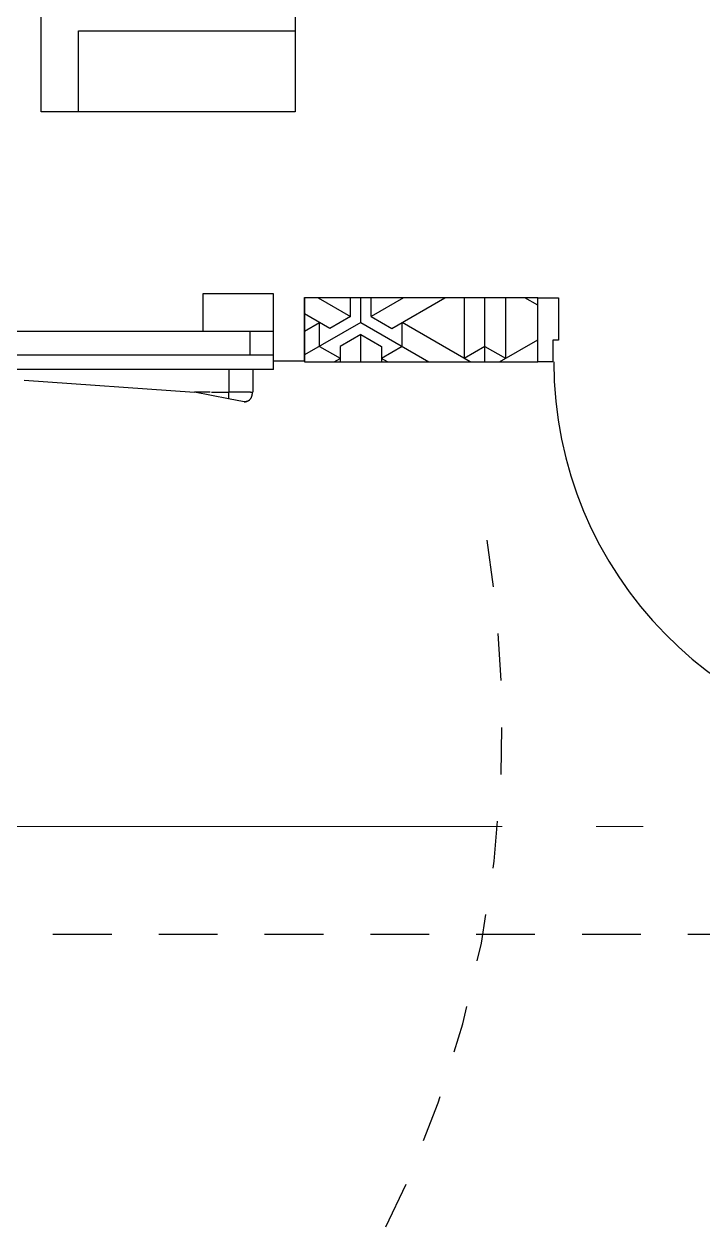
# Model space of a CAD drawing. Header units: metres. Extents: x -22.5 to 67.5, y 0 to 64.7.
# Drawn here: x 42.221 to 43.664, y 48.117 to 50.682 of the extents above; entities that cross this region are included whole.
import ezdxf

# ---------------------------------------------------------------- set-up
doc = ezdxf.new("R2010")
doc.units = ezdxf.units.M
for name, pattern in [('EJES630', [6.3, 5.5, -0.4, 0, -0.4]), ('XREF PB NEURO-ONCOLOGIA$0$CONJUNTO TLAHUAC$0$HIDDEN2', [0.1875, 0.125, -0.0625]), ('XREF PB NEURO-ONCOLOGIA$0$XREF PB NEURO-ONCOLOGIA$0$Dash', [6.35, 3.175, -3.175])]:
    doc.linetypes.add(name, pattern=pattern)
doc.layers.add('EJES', color=11, linetype='EJES630', lineweight=0)
for name, color, linetype in [('XREF PB NEURO-ONCOLOGIA$0$EQUIPO', 8, 'Continuous'), ('XREF PB NEURO-ONCOLOGIA$0$PROYECCIÓN', 8, 'XREF PB NEURO-ONCOLOGIA$0$CONJUNTO TLAHUAC$0$HIDDEN2'), ('XREF PB NEURO-ONCOLOGIA$0$PUERTAS', 253, 'Continuous')]:
    doc.layers.add(name, color=color, linetype=linetype)

# ---------------------------------------------------------------- blocks, each defined once
blk = doc.blocks.new('XREF PB NEURO-ONCOLOGIA$0$XREF PB NEURO-ONCOLOGIA$0$JDDK Plain Door - 910x2110_Linac Vault-technical room-3523100-Level 0 - General Arrangement Layout')
h = blk.add_hatch()
h.set_pattern_fill('FP_3', color=256, style=0, pattern_type=2)
h.set_pattern_definition([(270, (-32030.06, 1262.7), (101.6, -406.4), [16.764, -288.036, 16.764, -1913.636]), (270, (-32030.06, 1262.7), (101.6, -406.4), [-321.564, -288.036, 16.764, -592.836, -1016]), (270, (-32030.06, 1262.7), (101.6, -406.4), [-1219.2, 16.764, -288.036, 16.764, -694.436]), (270, (-32030.06, 1262.7), (101.6, -406.4), [-1540.764, -186.436, 16.764, -491.236]), (30, (-31979.26, 1110.3), (301.15272, 291.18818), [16.764, -288.036, 16.764, -288.036, -1625.6]), (30, (-31979.26, 1110.3), (301.15272, 291.18818), [-609.6, 16.764, -592.836, 16.764, -288.036, -711.2]), (30, (-31979.26, 1110.3), (301.15272, 291.18818), [-1524, 16.764, -186.436, 16.764, -491.236]), (150, (-31776.06, 1059.5), (-402.75272, 115.21182), [16.764, -288.036, 16.764, -1913.636]), (150, (-31776.06, 1059.5), (-402.75272, 115.21182), [-321.564, -288.036, 16.764, -592.836, -1016]), (150, (-31776.06, 1059.5), (-402.75272, 115.21182), [-1219.2, 16.764, -288.036, 16.764, -694.436]), (150, (-31776.06, 1059.5), (-402.75272, 115.21182), [-1540.764, -186.436, 16.764, -491.236])])
h.paths.add_polyline_path([(-447, 68), (-447, -68), (-415, -68), (-415, -22), (-403, -22), (-403, 68)], flags=0)
h.paths.add_polyline_path([(403, -22), (415, -22), (415, -68), (447, -68), (447, 68), (403, 68)], flags=0)
for p, q in [((-447, 68), (-403, 68)), ((-447, -68), (-447, 68)), ((-403, 68), (-403, -22)), ((403, 68), (447, 68)), ((403, -22), (403, 68)), ((447, 68), (447, -68)), ((-415, -22), (-415, -68)), ((-403, -22), (-415, -22)), ((415, -22), (403, -22)), ((415, -68), (415, -22)), ((-415, -68), (-447, -68)), ((369, -894), (369, -68)), ((369, -68), (413, -68)), ((413, -68), (413, -894)), ((447, -68), (415, -68)), ((413, -894), (369, -894))]:
    blk.add_line(p, q)
blk.add_arc((413, -68), 826, 180, 269)
blk = doc.blocks.new('*U745')
at = {"color": 0}
for p, q in [((-1219.8, 2004.7), (-1354.8, 2004.7)), ((-1220, 2004.7), (-1220, 1938.7)), ((-1363, 1938.7), (-1363, 1788.7)), ((-1201.7, 1938.7), (-1363, 1938.7)), ((-1283, 1938.7), (-1283, 1286.7)), ((-1233.4, 10.5), (-1233.4, 1938.7)), ((-1201.7, 1938.7), (-1201.7, 10.5)), ((-1283, 1888.7), (-1233.4, 1888.7)), ((-1153.4, 1895.9), (-1201.7, 1895.9)), ((-1201.7, 1895.1), (-1153.4, 1895.1)), ((-1153.4, 1895.1), (-1153.4, 1894.6)), ((-1153.4, 1890), (-1153.4, 1893.6)), ((-1153.4, 1889.9), (-1153.4, 1884.5)), ((-1153.4, 1884.1), (-1153.4, 1867.7)), ((-1133.4, 1876.6), (-1139.7, 1843.4)), ((-1153.4, 1867.4), (-1153.4, 1845)), ((-1153.4, 1845), (-1201.7, 1845)), ((-1153.4, 1845), (-1153.4, 1844.3)), ((-1153.4, 1838.4), (-1153.4, 1843.4)), ((-1153.4, 1843.4), (-1139.7, 1843.4)), ((-1139.7, 1843.4), (-1153.4, 1771)), ((-1153.4, 1807.2), (-1153.4, 1838.2)), ((-1153.4, 1804.6), (-1153.4, 1771)), ((-1363, 1788.7), (-1283, 1788.7)), ((-1178.9, 1408.6), (-1153.4, 1771))]:
    blk.add_line(p, q, dxfattribs=at)
for points, knots in [([(-1153.4, 1893.6), (-1152.5, 1893.6), (-1151.2, 1893.5), (-1149.9, 1893.3), (-1149.2, 1893.2), (-1148.7, 1893.1), (-1148.3, 1893.1), (-1147.7, 1893), (-1147.2, 1892.8), (-1146.7, 1892.7), (-1146.3, 1892.6), (-1146, 1892.6), (-1145.7, 1892.5), (-1145.3, 1892.4), (-1144.8, 1892.2), (-1144.3, 1892.1), (-1143.3, 1891.7), (-1142.5, 1891.4), (-1141.9, 1891.2)], [0, 0, 0, 0, 0.125, 0.1875, 0.21875, 0.25, 0.28125, 0.3125, 0.375, 0.4375, 0.46875, 0.5, 0.53125, 0.5625, 0.625, 0.6875, 0.75, 1, 1, 1, 1]), ([(-1133.4, 1876.6), (-1133.3, 1877.6), (-1133.3, 1879.6), (-1133.9, 1882.5), (-1135.1, 1885.3), (-1137.5, 1888.6), (-1140, 1890.4), (-1141.9, 1891.2)], [0, 0, 0, 0, 0.166667, 0.333333, 0.5, 0.666667, 1, 1, 1, 1])]:
    blk.add_open_spline(points, degree=3, knots=knots, dxfattribs=at)
blk.add_open_spline([(-1141.9, 1891.2), (-1140.8, 1890.7), (-1138.9, 1889.6), (-1136.6, 1887.4), (-1135, 1885.1), (-1133.9, 1882.6), (-1133.3, 1879.7), (-1133.3, 1877.6), (-1133.4, 1876.6)], degree=3, dxfattribs=at)
blk = doc.blocks.new('*U743')
at = {"color": 5, "linetype": 'XREF PB NEURO-ONCOLOGIA$0$XREF PB NEURO-ONCOLOGIA$0$Dash', "ltscale": 10}
blk.add_arc((-67.2, 5.6), 2445.1, 260, 100, dxfattribs=at)
blk = doc.blocks.new('XREF PB NEURO-ONCOLOGIA')
at = {"layer": 'XREF PB NEURO-ONCOLOGIA$0$EQUIPO', "transparency": 33554687}
h = blk.add_hatch(dxfattribs=at)
h.set_pattern_fill('ESCHER', color=8, scale=0.01, angle=180)
h.set_pattern_definition([(240, (52.78995, 72.68002), (0.3048, 7e-11), [0.2794, -0.0254]), (360, (52.78995, 72.68002), (-0.1524, 0.2639645), [0.2794, -0.0254]), (120, (52.78995, 72.68002), (-0.3048, 7e-11), [0.2794, -0.0254]), (240, (52.76455, 72.68002), (0.3048, 7e-11), [0.0508, -0.254]), (120, (52.76455, 72.68002), (-0.3048, 7e-11), [0.0508, -0.254]), (240, (52.80265, 72.65802), (0.3048, 7e-11), [0.0508, -0.254]), (360, (52.80265, 72.65802), (-0.1524, 0.2639645), [0.0508, -0.254]), (120, (52.80265, 72.70202), (-0.3048, 7e-11), [0.0508, -0.254]), (360, (52.80265, 72.70202), (-0.1524, 0.2639645), [0.0508, -0.254]), (240, (52.89155, 72.68002), (0.3048, 7e-11), [0.0508, -0.254]), (120, (52.89155, 72.68002), (-0.3048, 7e-11), [0.0508, -0.254]), (240, (52.73915, 72.768), (0.3048, 7e-11), [0.0508, -0.254]), (360, (52.73915, 72.768), (-0.1524, 0.2639645), [0.0508, -0.254]), (120, (52.73915, 72.59203), (-0.3048, 7e-11), [0.0508, -0.254]), (360, (52.73915, 72.59203), (-0.1524, 0.2639645), [0.0508, -0.254]), (180, (52.73915, 72.63603), (0.1524, -0.2639645), [0.1778, -0.127]), (180, (52.73915, 72.72401), (0.1524, -0.2639645), [0.1778, -0.127]), (300, (52.77725, 72.61403), (0.3048, -7e-11), [0.1778, -0.127]), (300, (52.85345, 72.65802), (0.3048, -7e-11), [0.1778, -0.127]), (60, (52.85345, 72.70202), (-0.1524, 0.2639645), [0.1778, -0.127]), (60, (52.77725, 72.746), (-0.1524, 0.2639645), [0.1778, -0.127])])
h.paths.add_polyline_path([(16.626, 2.4464), (16.49, 2.4464), (16.49, 1.9502), (16.626, 1.9502)])
at = {"layer": 'XREF PB NEURO-ONCOLOGIA$0$EQUIPO', "color": 8, "ltscale": 100, "elevation": 0}
for points in [[(17.3317, 2.4662), (17.0217, 2.4662), (17.0217, 3.0062), (17.3317, 3.0062)], [(17.194, 2.4662), (17.0217, 2.4662), (17.0217, 2.9266), (17.194, 2.9266)]]:
    blk.add_lwpolyline(points, close=True, dxfattribs=at)
at = {"layer": 'XREF PB NEURO-ONCOLOGIA$0$EQUIPO', "color": 8, "elevation": 0}
blk.add_lwpolyline([(16.49, 2.4464), (16.49, 1.9502), (16.626, 1.9502), (16.626, 2.4464)], close=True, dxfattribs=at)
at = {"layer": 'XREF PB NEURO-ONCOLOGIA$0$PROYECCIÓN'}
blk.add_line((15.2717, 1.0562, 0), (15.2717, 7.8562, 0), dxfattribs=at)
at = {"layer": 'XREF PB NEURO-ONCOLOGIA$0$EQUIPO', "color": 8, "xscale": 0.0009999999999940395, "yscale": 0.0009999999999940395, "zscale": 0.0009999999999940395, "rotation": 180}
for name, p in [('*U743', (15.6517, 4.4762, 0)), ('*U745', (15.2717, 4.4512, 0))]:
    blk.add_blockref(name, p, dxfattribs=at)
at = {"layer": 'XREF PB NEURO-ONCOLOGIA$0$PUERTAS', "xscale": 0.0009999999999940395, "yscale": 0.0009999999999940395, "zscale": 0.0009999999999940395, "rotation": 270}
blk.add_blockref('XREF PB NEURO-ONCOLOGIA$0$XREF PB NEURO-ONCOLOGIA$0$JDDK Plain Door - 910x2110_Linac Vault-technical room-3523100-Level 0 - General Arrangement Layout', (16.558, 1.5032), dxfattribs=at)

msp = doc.modelspace()

# ---------------------------------------------------------------- block references
at = {"rotation": 90}
msp.add_blockref('XREF PB NEURO-ONCOLOGIA', (45.2634, 33.4734), dxfattribs=at)

# ---------------------------------------------------------------- next in the draw order: linework, layer by layer
at = {"layer": 'EJES', "ltscale": 0.5}
msp.add_line((20.9873, 48.9751, 0), (53.0106, 48.9751, 0), dxfattribs=at)

doc.saveas('drawing.dxf')
